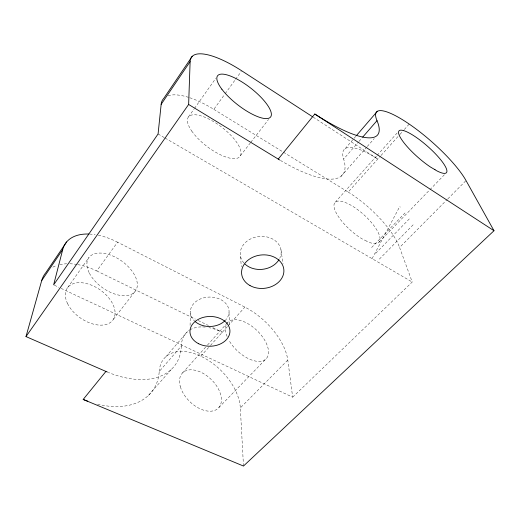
<?xml version="1.0" encoding="UTF-8"?>
<svg xmlns="http://www.w3.org/2000/svg" width="520" height="520" viewBox="0 0 520 520"><rect width="100%" height="100%" fill="white"/><g stroke="black" fill="none" stroke-linecap="round" stroke-linejoin="round"><path stroke-width="0.39" stroke-dasharray="2.6 1.95" d="M190.093 325.344L190.372 311.233M372.086 258.648L399.731 206.557L400.25 207.149M67.6 287.671L88.927 257.536M188.461 116.909L194.019 109.057M194.487 108.407L215.787 78.312M77.695 264.589A53.976 33.319 34.8 0 1 96.752 270.946L117.578 242.19L244.881 307.112A51.285 27.437 43.5 0 1 287.8 360.081L292.663 397.183L59.495 287.619M189.748 97.734A62.946 23.582 37.4 0 1 213.824 109.343L224.705 94.322M225.18 93.665L235.112 79.95M235.586 79.3L241.261 71.461M113.458 319.221L135.895 290.322M240.422 155.701L250.283 142.994M250.776 142.357L268.534 119.49M165.874 356.714L187.467 331.663M345.196 148.616L353.639 138.814M354.172 138.203L355.751 136.363M97.572 404.196A77.63 50.921 36.1 0 0 159.224 371.488L181.305 346.06A49.927 28.762 43.9 0 1 189.248 330.298M280.436 160.413A96.161 30.251 38.6 0 0 343.642 159.075L358.469 141.993M359.001 141.388L362.18 137.722M148.473 395.388L171.314 369.408M341.081 176.293L366.743 147.095M367.282 146.49L374.231 138.58M182.669 372.814L206.98 345.631M207.519 345.026L228.046 322.075M335.29 202.163L376.688 155.876M377.221 155.272L397.657 132.431M200.805 356.207L209.937 346.034M210.47 345.436L227.669 326.281M228.208 325.683L244.881 307.112M283.406 152.191L348.166 192.069L380.497 156.052M381.037 155.454L399.457 134.934M399.997 134.335L403.787 130.111M404.332 129.506L409.207 124.072M371.618 247.526L405.022 212.966M218.894 407.537L266.533 358.358M379.236 242.008L444.88 174.245M375.7 253.338L409.442 218.758M379.379 259.103L413.472 224.471M243.483 466.037L240.325 407.907L287.8 360.081M292.663 397.183L412.224 282.029L399.594 247.475L447.285 199.433M447.856 198.861L466.024 180.564M54.366 285.207L58.76 287.274M96.752 270.946L195.286 319.079M198.205 320.508L208.422 325.494M212.803 327.639L222.294 332.274A49.927 28.762 43.9 0 0 208.884 327.626M158.08 133.978L164.398 137.657M165.1 138.066L412.224 282.029M213.824 109.343L282.718 151.762M313.163 117.15L377.787 159.075A59.358 17.238 41.8 0 0 343.642 159.075M280.976 249.808L283.01 263.815M240.565 256.548L241.28 266.747M229.021 312.767L229.573 325.293M159.224 371.488A48.646 29.913 44.3 0 1 199.901 355.791A48.646 29.913 44.3 0 1 240.325 407.907M348.166 192.069A57.544 19.87 42.1 0 1 399.594 247.475M189.891 329.888A49.927 28.762 43.9 0 1 201.76 326.905M202.572 326.918A49.927 28.762 43.9 0 1 205.66 327.132M226.681 323.83A26.462 14.138 43.4 0 1 258.447 332A26.462 14.138 43.4 0 1 262.243 361.017A26.462 14.138 43.4 0 1 228.8 340.028M227.13 336.55A26.462 14.138 43.4 0 1 226.044 325.234M168.071 95.778A62.946 23.582 37.4 0 1 189.072 97.513M89.609 234.065A55.549 31.922 35.4 0 1 95.18 234.644M98.312 235.216A55.549 31.922 35.4 0 1 117.578 242.19M52.832 267.156A53.976 33.319 34.8 0 1 56.888 265.473M59.839 264.667A53.976 33.319 34.8 0 1 66.664 263.789M69.83 263.77A53.976 33.319 34.8 0 1 76.915 264.453M181.305 346.06A79.82 49.134 36.5 0 1 108.219 372.398M243.939 263.003A20.508 16.497 -6.1 0 1 258.382 236.581A20.508 16.497 -6.1 0 1 279.728 258.329M195.358 321.757A19.363 14.723 -1 0 1 195.631 301.776A19.363 14.723 -1 0 1 221.845 300.209A19.363 14.723 -1 0 1 225.719 319.943M366.685 241.124L362.291 238.986A29.679 10.231 42.1 0 1 334.425 203.3A29.679 10.231 42.1 0 1 370.734 221.715A29.679 10.231 42.1 0 1 368.089 241.924L366.685 241.124M180.381 386.763A25.103 15.418 44.3 0 0 215.657 410.02A25.103 15.418 44.3 0 0 205.374 374.738A25.103 15.418 44.3 0 0 180.381 386.763M89.369 273.156A28.659 16.445 35.4 0 0 132.919 293.449A28.659 16.445 35.4 0 0 114.03 256.542A28.659 16.445 35.4 0 0 89.369 273.156M191.737 131.04A32.455 12.136 37.4 0 0 238.095 157.898A32.455 12.136 37.4 0 0 212.758 121.141A32.455 12.136 37.4 0 0 191.737 131.04M67.516 303.498A27.846 17.166 34.8 0 0 110.377 322.504A27.846 17.166 34.8 0 0 92.755 285.714A27.846 17.166 34.8 0 0 67.516 303.498"/><path stroke-width="0.78" d="M107.452 372.079A79.82 49.134 36.5 0 1 105.924 371.423L26 336.583L188.636 104.462L190.119 61.62A65.124 20.579 37.9 0 1 241.735 70.811L312.481 116.708M192.212 56.342L163.728 98.442A62.946 23.582 37.4 0 0 161.155 104.338L158.08 133.978L53.632 284.863L62.725 249.555A55.549 31.922 35.4 0 1 88.809 234.033M26 336.583L41.704 280.566A53.976 33.319 34.8 0 1 45.819 272.688L66.612 241.963M41.704 280.566L62.725 249.555M161.155 104.338L190.119 61.62M188.636 104.462L278.233 159.088L314.808 114.017A99.573 25.09 38.9 0 0 377.007 120.647A61.295 14.216 41.4 0 1 407.973 123.234A61.295 14.216 41.4 0 1 466.024 180.564L494 230.731L243.483 466.037L83.187 399.445L105.924 371.423M356.278 135.752L377.39 111.254M362.707 137.118L377.007 120.647M314.808 114.017L494 230.731M279.702 159.972A96.161 30.251 38.6 0 1 278.233 159.088M279 259.662A20.508 16.497 -6.1 0 1 245.005 264.095M225.232 320.457A19.363 14.723 -1 0 1 195.358 321.757M87.711 401.2A77.63 50.921 36.1 0 1 83.187 399.445M434.987 169.689L430.586 167.108A31.61 7.319 41.4 0 1 398.671 131.488A31.61 7.319 41.4 0 1 435.084 153.452A31.61 7.319 41.4 0 1 436.41 170.619L434.987 169.689M221.871 89.219A33.572 10.588 37.9 0 0 268.911 118.183A33.572 10.588 37.9 0 0 241.514 81.679A33.572 10.588 37.9 0 0 221.871 89.219M250.003 285.565A21.21 16.744 -6 0 0 283.745 272.864A21.21 16.744 -6 0 0 254.442 256.542A21.21 16.744 -6 0 0 250.003 285.565M198.633 343.72A19.994 14.885 -1.1 0 0 229.886 332.339A19.994 14.885 -1.1 0 0 201.338 317.993A19.994 14.885 -1.1 0 0 198.633 343.72"/></g></svg>
